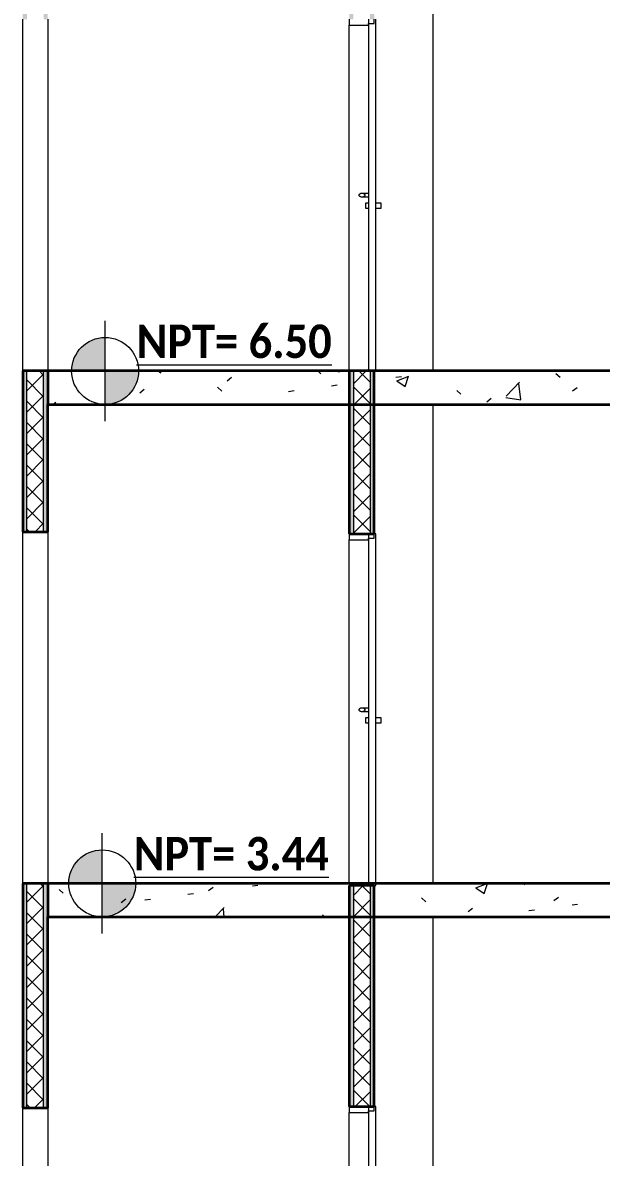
# Model space of a CAD drawing. Header units: metres. Extents: x -144 to 1000, y -717 to 29.
# Drawn here: x 342.61 to 346.05, y -646.61 to -639.88 of the extents above; entities that cross this region are included whole.
import ezdxf

# ---------------------------------------------------------------- set-up
doc = ezdxf.new("R2010")
doc.units = ezdxf.units.M
for name, color, linetype, lineweight in [('A-DOOR', 1, 'Continuous', 9), ('A-DOOR-FRAM', 1, 'Continuous', 9), ('A-FLOR', 2, 'Continuous', 9), ('A-FLOR-PATT', 8, 'Continuous', 50), ('A-WALL', 4, 'Continuous', 9), ('G-ANNO-DIMS', 1, 'Continuous', 9), ('S-COLS', 7, 'Continuous', 9)]:
    doc.layers.add(name, color=color, linetype=linetype, lineweight=lineweight)
doc.layers.add('A-WALL-PATT', color=7, linetype='Continuous', lineweight=35, true_color=0x9c9c9c)
doc.styles.add('Calibri_B_1', font='calibrib.ttf', dxfattribs={"height": 0.135})

msp = doc.modelspace()

# ---------------------------------------------------------------- hatches: boundary and pattern name
at = {"layer": 'A-WALL-PATT', "true_color": 0x747474}
h = msp.add_hatch(color=8, dxfattribs=at)
h.paths.add_polyline_path([(342.6107197878862, -652.1865280121972), (342.6355776885591, -652.1865280121972), (342.6355776885591, -651.9876648068719), (342.6107197878862, -651.9876648068719)])
h.paths.add_polyline_path([(342.6107197878862, -649.8996011509487), (342.6355776885591, -649.8996011509487), (342.6355776885591, -648.4081271109942), (342.6107197878862, -648.4081271109942), (342.6107197878862, -649.2391032189669)])
h.paths.add_polyline_path([(342.6355776885591, -646.320063455071), (342.6355776885591, -644.9876799793826), (342.6107197878862, -644.9876799793826), (342.6107197878862, -646.320063455071)])
h.paths.add_polyline_path([(342.6107197878862, -642.8996163234594), (342.6355776885591, -642.8996163234594), (342.6355776885591, -641.9450729378921), (342.6107197878862, -641.9450729378921), (342.6107197878862, -642.601716088601)])
h.paths.add_polyline_path([(342.6107197878862, -639.8570092819616), (342.6355776885591, -639.8570092819616), (342.6355776885591, -638.1666720366891), (342.6107197878862, -638.1666720366891), (342.6107197878862, -639.2830225234181)])
at = {"layer": 'A-WALL-PATT', "lineweight": 5, "true_color": 0x747474}
h = msp.add_hatch(color=8, dxfattribs=at)
h.paths.add_polyline_path([(342.7459232600866, -652.1865280121972), (342.7598671918802, -652.1865280121972), (342.7598671918802, -651.9876648068719), (342.7350092912145, -651.9876648068719), (342.7350092912145, -652.1865280121972)])
h.paths.add_polyline_path([(342.7598671918802, -649.8996011509487), (342.7598671918802, -648.4081271109942), (342.7350092912145, -648.4081271109942), (342.7350092912145, -649.8996011509487)])
h.paths.add_polyline_path([(342.7598671918802, -646.320063455071), (342.7598671918802, -644.9876799793826), (342.7350092912145, -644.9876799793826), (342.7350092912145, -646.320063455071)])
h.paths.add_polyline_path([(342.7598671918802, -642.8996163234594), (342.7598671918802, -641.9450729378921), (342.7350092912145, -641.9450729378921), (342.7350092912145, -642.8996163234594)])
h.paths.add_polyline_path([(342.7598671918802, -639.8570092819616), (342.7598671918802, -638.1666720366891), (342.7350092912145, -638.1666720366891), (342.7350092912145, -639.8570092819616)])
h = msp.add_hatch(color=8, dxfattribs=at)
h.paths.add_polyline_path([(344.550027697949, -652.1865280121972), (344.5748855986146, -652.1865280121972), (344.5748855986146, -651.9876648068719), (344.550027697949, -651.9876648068719)])
h.paths.add_polyline_path([(344.5748855986146, -649.8996011509487), (344.5748855986146, -648.4016235218339), (344.550027697949, -648.4016235218339), (344.550027697949, -649.8996011509487)])
h.paths.add_polyline_path([(344.5748855986146, -646.3135598659107), (344.5748855986146, -645.001062710752), (344.550027697949, -645.001062710752), (344.550027697949, -646.3135598659107)])
h.paths.add_polyline_path([(344.550027697949, -642.9129990548288), (344.5748855986146, -642.9129990548288), (344.5748855986146, -641.9450729378921), (344.550027697949, -641.9450729378921), (344.550027697949, -642.601716088601)])
h.paths.add_polyline_path([(344.550027697949, -639.8570092819616), (344.5748855986146, -639.8570092819616), (344.5748855986146, -638.3655352420071), (344.550027697949, -638.3655352420071), (344.550027697949, -639.2830225234181)])
at = {"layer": 'A-WALL-PATT', "true_color": 0x747474}
h = msp.add_hatch(color=8, dxfattribs=at)
h.paths.add_polyline_path([(344.6852311701493, -652.1865280121972), (344.699175101943, -652.1865280121972), (344.699175101943, -651.9876648068719), (344.6743172012773, -651.9876648068719), (344.6743172012773, -652.1865280121972)])
h.paths.add_polyline_path([(344.699175101943, -649.8996011509487), (344.699175101943, -648.4016235218339), (344.6743172012773, -648.4016235218339), (344.6743172012773, -649.8996011509487)])
h.paths.add_polyline_path([(344.6743172012773, -646.3135598659107), (344.699175101943, -646.3135598659107), (344.699175101943, -645.001062710752), (344.6743172012773, -645.001062710752), (344.6743172012773, -645.920409653784)])
h.paths.add_polyline_path([(344.6743172012773, -642.9129990548288), (344.699175101943, -642.9129990548288), (344.699175101943, -641.9450729378921), (344.6743172012773, -641.9450729378921), (344.6743172012773, -642.601716088601)])
h.paths.add_polyline_path([(344.699175101943, -639.8570092819616), (344.699175101943, -638.3655352420071), (344.6743172012773, -638.3655352420071), (344.6743172012773, -639.8570092819616)])
at = {"layer": 'G-ANNO-DIMS'}
h = msp.add_hatch(color=256, dxfattribs=at)
edge = h.paths.add_edge_path()
edge.add_line((343.1004399700012, -641.9450729378921), (342.9015767646747, -641.9450729378921))
edge.add_arc((343.1004399700012, -641.9450729378921), 0.1988632053264631, 90.00000000000023, 180.0000000000002, ccw=False)
edge.add_line((343.1004399700012, -641.7462097325667), (343.1004399700012, -641.9450729378932))
h = msp.add_hatch(color=256, dxfattribs=at)
edge = h.paths.add_edge_path()
edge.add_line((343.1004399700012, -641.9450729378921), (343.2993031753276, -641.9450729378921))
edge.add_arc((343.1004399700012, -641.9450729378921), 0.1988632053264632, 269.9999999999993, 359.9999999999998, ccw=False)
edge.add_line((343.1004399700012, -642.1439361432174), (343.1004399700012, -641.9450729378909))
h = msp.add_hatch(color=256, dxfattribs=at)
edge = h.paths.add_edge_path()
edge.add_line((343.0831433266628, -644.9876799793826), (342.8842801213364, -644.9876799793826))
edge.add_arc((343.0831433266628, -644.9876799793826), 0.1988632053264631, 90.00000000000023, 180.0000000000002, ccw=False)
edge.add_line((343.0831433266628, -644.7888167740573), (343.0831433266628, -644.9876799793838))
h = msp.add_hatch(color=256, dxfattribs=at)
edge = h.paths.add_edge_path()
edge.add_line((343.0831433266628, -644.9876799793826), (343.2820065319893, -644.9876799793826))
edge.add_arc((343.0831433266628, -644.9876799793826), 0.1988632053264632, 269.9999999999993, 359.9999999999998, ccw=False)
edge.add_line((343.0831433266628, -645.1865431847152), (343.0831433266628, -644.9876799793888))

# ---------------------------------------------------------------- linework, layer by layer
at = {"layer": 'A-DOOR', "lineweight": 15}
for p, q in [((344.6643740410125, -639.8570092819616), (344.6643740410125, -641.9450729378921)), ((344.709118262215, -641.9450729378921), (344.709118262215, -639.8570092819616)), ((344.6643740410125, -641.9450729378921), (344.709118262215, -641.9450729378921)), ((344.709118262215, -642.9129990548288), (344.6643740410125, -642.9129990548288)), ((344.6643740410125, -642.9129990548288), (344.6643740410125, -645.001062710752)), ((344.709118262215, -645.001062710752), (344.709118262215, -642.9129990548288)), ((344.6643740410125, -645.001062710752), (344.709118262215, -645.001062710752)), ((344.709118262215, -646.3135598659107), (344.6643740410125, -646.3135598659107)), ((344.6643740410125, -646.3135598659107), (344.6643740410125, -648.4016235218339)), ((344.709118262215, -648.4016235218339), (344.709118262215, -646.3135598659107))]:
    msp.add_line(p, q, dxfattribs=at)
at = {"layer": 'A-DOOR'}
for p, q in [((344.607998202742, -640.8992140590242), (344.6076849955259, -640.9010411099268)), ((344.6076849955259, -640.9010411099268), (344.607998202742, -640.9028681608295)), ((344.6089271584985, -640.8974492261448), (344.607998202742, -640.8992140590242)), ((344.607998202742, -640.9028681608295), (344.6089271584985, -640.9046329937089)), ((344.6104402283215, -640.8958067105602), (344.6089271584985, -640.8974492261448)), ((344.6089271584985, -640.9046329937089), (344.6104402283215, -640.9062755092862)), ((344.6124858864257, -640.8943424461656), (344.6104402283215, -640.8958067105602)), ((344.6104402283215, -640.9062755092862), (344.6124858864257, -640.9077397736808)), ((344.6149944703918, -640.8931062967356), (344.6124858864257, -640.8943424461656)), ((344.6124858864257, -640.9077397736808), (344.6149944703918, -640.9089759231108)), ((344.6178805533907, -640.892140357854), (344.6149944703918, -640.8931062967356)), ((344.6149944703918, -640.9089759231108), (344.6178805533907, -640.9099418619996)), ((344.6210458533221, -640.8914775234123), (344.6178805533907, -640.892140357854)), ((344.6178805533907, -640.9099418619996), (344.6210458533221, -640.9106046964414)), ((344.6243825797117, -640.8911403654245), (344.6210458533221, -640.8914775234123)), ((344.6210458533221, -640.9106046964414), (344.6243825797117, -640.9109418544219)), ((344.6277771043294, -640.8911403654245), (344.6243825797117, -640.8911403654245)), ((344.6243825797117, -640.9109418544219), (344.6277771043294, -640.9109418544219)), ((344.6643740410125, -640.891097949662), (344.6277771043294, -640.891097949662)), ((344.6311138307117, -640.8914775234123), (344.6277771043294, -640.8911403654245)), ((344.6277771043294, -640.9109418544219), (344.6311138307117, -640.9106046964414)), ((344.6277771043294, -640.9109842701916), (344.6643740410125, -640.9109842701916)), ((344.6342791306504, -640.892140357854), (344.6311138307117, -640.8914775234123)), ((344.6311138307117, -640.9106046964414), (344.6342791306504, -640.9099418619996)), ((344.637165213642, -640.8931062967356), (344.6342791306504, -640.892140357854)), ((344.6342791306504, -640.9099418619996), (344.637165213642, -640.9089759231108)), ((344.6396737976081, -640.8943424461656), (344.637165213642, -640.8931062967356)), ((344.637165213642, -640.9089759231108), (344.6396737976081, -640.9077397736808)), ((344.6417194557123, -640.8958067105602), (344.6396737976081, -640.8943424461656)), ((344.6396737976081, -640.9077397736808), (344.6417194557123, -640.9062755092862)), ((344.6432325255353, -640.8974492261448), (344.6417194557123, -640.8958067105602)), ((344.6417194557123, -640.9062755092862), (344.6432325255353, -640.9046329937089)), ((344.6441614812918, -640.8992140590242), (344.6432325255353, -640.8974492261448)), ((344.6432325255353, -640.9046329937089), (344.6441614812918, -640.9028681608295)), ((344.6444746885079, -640.9010411099268), (344.6441614812918, -640.8992140590242)), ((344.6441614812918, -640.9028681608295), (344.6444746885079, -640.9010411099268)), ((344.6643740410125, -640.9486757186576), (344.6459661625538, -640.9486757186576)), ((344.6459661625538, -640.9486757186576), (344.6459661625538, -640.9785051994593)), ((344.6459661625538, -640.9785051994593), (344.6643740410125, -640.9785051994593)), ((344.7394345639893, -640.9486757186576), (344.7102111759721, -640.9486757186576)), ((344.7102111759721, -640.9785051994593), (344.7394345639893, -640.9785051994593)), ((344.7394345639893, -640.9785051994593), (344.7394345639893, -640.9486757186576)), ((344.6104402283215, -643.9517964834201), (344.6089271584985, -643.9534389990047)), ((344.6124858864257, -643.9503322190328), (344.6104402283215, -643.9517964834201)), ((344.6149944703918, -643.9490960696028), (344.6124858864257, -643.9503322190328)), ((344.6178805533907, -643.9481301307139), (344.6149944703918, -643.9490960696028)), ((344.6210458533221, -643.9474672962649), (344.6178805533907, -643.9481301307139)), ((344.6243825797117, -643.9471301382916), (344.6210458533221, -643.9474672962649)), ((344.6277771043294, -643.9471301382916), (344.6243825797117, -643.9471301382916)), ((344.6643740410125, -643.9470877225219), (344.6277771043294, -643.9470877225219)), ((344.6311138307117, -643.9474672962649), (344.6277771043294, -643.9471301382916)), ((344.6342791306504, -643.9481301307139), (344.6311138307117, -643.9474672962649)), ((344.637165213642, -643.9490960696028), (344.6342791306504, -643.9481301307139)), ((344.6396737976081, -643.9503322190328), (344.637165213642, -643.9490960696028)), ((344.6417194557123, -643.9517964834201), (344.6396737976081, -643.9503322190328)), ((344.6432325255353, -643.9534389990047), (344.6417194557123, -643.9517964834201)), ((344.607998202742, -643.9552038318841), (344.6076849955259, -643.9570308827867)), ((344.6076849955259, -643.9570308827867), (344.607998202742, -643.9588579336894)), ((344.6089271584985, -643.9534389990047), (344.607998202742, -643.9552038318841)), ((344.607998202742, -643.9588579336894), (344.6089271584985, -643.9606227665688)), ((344.6089271584985, -643.9606227665688), (344.6104402283215, -643.9622652821533)), ((344.6104402283215, -643.9622652821533), (344.6124858864257, -643.9637295465407)), ((344.6124858864257, -643.9637295465407), (344.6149944703918, -643.9649656959707)), ((344.6149944703918, -643.9649656959707), (344.6178805533907, -643.9659316348595)), ((344.6178805533907, -643.9659316348595), (344.6210458533221, -643.9665944693086)), ((344.6210458533221, -643.9665944693086), (344.6243825797117, -643.9669316272818)), ((344.6243825797117, -643.9669316272818), (344.6277771043294, -643.9669316272818)), ((344.6277771043294, -643.9669316272818), (344.6311138307117, -643.9665944693086)), ((344.6277771043294, -643.9669740430516), (344.6643740410125, -643.9669740430516)), ((344.6311138307117, -643.9665944693086), (344.6342791306504, -643.9659316348595)), ((344.6342791306504, -643.9659316348595), (344.637165213642, -643.9649656959707)), ((344.637165213642, -643.9649656959707), (344.6396737976081, -643.9637295465407)), ((344.6396737976081, -643.9637295465407), (344.6417194557123, -643.9622652821533)), ((344.6417194557123, -643.9622652821533), (344.6432325255353, -643.9606227665688)), ((344.6441614812918, -643.9552038318841), (344.6432325255353, -643.9534389990047)), ((344.6432325255353, -643.9606227665688), (344.6441614812918, -643.9588579336894)), ((344.6444746885079, -643.9570308827867), (344.6441614812918, -643.9552038318841)), ((344.6441614812918, -643.9588579336894), (344.6444746885079, -643.9570308827867)), ((344.6643740410125, -644.0046654915247), (344.6459661625538, -644.0046654915247)), ((344.6459661625538, -644.0046654915247), (344.6459661625538, -644.0344949723192)), ((344.7394345639893, -644.0046654915247), (344.7102111759721, -644.0046654915247)), ((344.7394345639893, -644.0344949723192), (344.7394345639893, -644.0046654915247)), ((344.6459661625538, -644.0344949723192), (344.6643740410125, -644.0344949723192)), ((344.7102111759721, -644.0344949723192), (344.7394345639893, -644.0344949723192))]:
    msp.add_line(p, q, dxfattribs=at)
for points in [[(344.6089271584985, -640.8974492261448), (344.6085178310439, -640.898020359379), (344.6078949921991, -640.8992036320094), (344.6076849955259, -640.9004286126844), (344.6076849955259, -640.9010411099268)], [(344.6076849955259, -640.9010411099268), (344.6076849955259, -640.9016536071692), (344.6077899938589, -640.9022660975068), (344.607998202742, -640.9028681608295)], [(344.6277771043294, -640.8911403654245), (344.6266488254603, -640.8910838516792), (344.6255108585735, -640.8910838516792), (344.6243825797117, -640.8911403654245)], [(344.6243825797117, -640.9109418544219), (344.6255108585735, -640.9109983681672), (344.6266488254603, -640.9109983681672), (344.6277771043294, -640.9109418544219)], [(344.6444746885079, -640.9010411099268), (344.6444746885079, -640.9004286126844), (344.6442646918347, -640.8992036320094), (344.64364185299, -640.898020359379), (344.6432325255353, -640.8974492261448)], [(344.6441614812918, -640.9028681608295), (344.6443696901677, -640.9022660975068), (344.6444746885079, -640.9016536071692), (344.6444746885079, -640.9010411099268)], [(344.6277771043294, -643.9471301382916), (344.6266488254603, -643.9470736245391), (344.6255108585735, -643.9470736245391), (344.6243825797117, -643.9471301382916)], [(344.6089271584985, -643.9534389990047), (344.6085178310439, -643.9540101322461), (344.6078949921991, -643.9551934048693), (344.6076849955259, -643.9564183855443), (344.6076849955259, -643.9570308827867)], [(344.6076849955259, -643.9570308827867), (344.6076849955259, -643.9576433800291), (344.6077899938589, -643.9582558703667), (344.607998202742, -643.9588579336894)], [(344.6243825797117, -643.9669316272818), (344.6255108585735, -643.9669881410343), (344.6266488254603, -643.9669881410343), (344.6277771043294, -643.9669316272818)], [(344.6444746885079, -643.9570308827867), (344.6444746885079, -643.9564183855443), (344.6442646918347, -643.9551934048693), (344.64364185299, -643.9540101322461), (344.6432325255353, -643.9534389990047)], [(344.6441614812918, -643.9588579336894), (344.6443696901677, -643.9582558703667), (344.6444746885079, -643.9576433800291), (344.6444746885079, -643.9570308827867)]]:
    msp.add_open_spline(points, degree=3, dxfattribs=at)
at = {"layer": 'A-DOOR-FRAM'}
for p, q in [((344.550027697949, -639.8570092819616), (344.550027697949, -639.8918103428994)), ((344.550027697949, -639.8918103428994), (344.6643740410125, -639.8918103428994)), ((344.6643740410125, -639.8918103428994), (344.6643740410125, -639.8818671826273)), ((344.6643740410125, -639.8818671826273), (344.699175101943, -639.8818671826273)), ((344.699175101943, -639.8818671826273), (344.699175101943, -639.8570092819616)), ((344.550027697949, -642.9129990548288), (344.550027697949, -642.947800115752)), ((344.699175101943, -642.9129990548288), (344.550027697949, -642.9129990548288)), ((344.6643740410125, -642.947800115752), (344.6643740410125, -642.9378569554872)), ((344.6643740410125, -642.9378569554872), (344.699175101943, -642.9378569554872)), ((344.699175101943, -642.9378569554872), (344.699175101943, -642.9129990548288)), ((344.550027697949, -642.947800115752), (344.6643740410125, -642.947800115752)), ((344.550027697949, -646.3135598659107), (344.550027697949, -646.348360926834)), ((344.699175101943, -646.3135598659107), (344.550027697949, -646.3135598659107)), ((344.550027697949, -646.348360926834), (344.6643740410125, -646.348360926834)), ((344.6643740410125, -646.348360926834), (344.6643740410125, -646.3384177665691)), ((344.6643740410125, -646.3384177665691), (344.699175101943, -646.3384177665691)), ((344.699175101943, -646.3384177665691), (344.699175101943, -646.3135598659107))]:
    msp.add_line(p, q, dxfattribs=at)
at = {"layer": 'A-DOOR-FRAM', "lineweight": 5}
for p, q in [((344.550027697949, -641.9450729378921), (344.550027697949, -639.8918103428994)), ((344.550027697949, -644.9876799793826), (344.550027697949, -642.947800115752)), ((344.550027697949, -648.4016235218339), (344.550027697949, -646.348360926834))]:
    msp.add_line(p, q, dxfattribs=at)
at = {"layer": 'A-FLOR', "lineweight": 35}
for p, q in [((346.5986610699745, -641.9450729378921), (342.7598671918802, -641.9450729378921)), ((342.7598671918802, -641.9450729378921), (342.7598671918802, -642.1439361432174)), ((342.7598671918802, -642.1439361432174), (346.5986610699745, -642.1439361432174)), ((346.5986610699745, -644.9876799793826), (342.7598671918802, -644.9876799793826)), ((342.7598671918802, -644.9876799793826), (342.7598671918802, -645.1865431847152)), ((342.7598671918802, -645.1865431847152), (346.5986610699745, -645.1865431847152))]:
    msp.add_line(p, q, dxfattribs=at)
at = {"layer": 'A-FLOR-PATT', "color": 8, "lineweight": 5, "true_color": 0x828282}
for p, q in [((343.4153276154373, -641.9450729378921), (343.431186922882, -641.9557701758283)), ((343.4305430240181, -641.9557027633534), (343.4341098252605, -641.9450729378921)), ((343.8253195249251, -642.0029062388755), (343.8517694622694, -641.9826104881256)), ((344.3628090595355, -641.9450729378921), (344.3823691612249, -641.9629964688327)), ((344.4608184313818, -641.9450729378921), (344.4920738801209, -641.9499204747233)), ((344.4906135969848, -641.9485838960579), (344.4902051295774, -641.9450729378921)), ((344.8273743687803, -641.9821639220579), (344.8604285618255, -641.9778122549949)), ((344.8327360013043, -642.0029384968918), (344.9034704786006, -641.9757860750294)), ((344.8823675312067, -642.036615621492), (344.9028515982407, -641.9755687498225)), ((345.7781498815509, -641.960037940841), (345.8027302776661, -641.9825617240683)), ((343.3067520151142, -642.0739418450073), (343.3332019524585, -642.0536460942574)), ((343.7686408164498, -642.0415960112048), (343.793221212565, -642.0641197944321)), ((344.1898020648348, -642.0661019082661), (344.22285625788, -642.0617502411958)), ((344.4447718378485, -642.032534500843), (344.4778260308938, -642.0281828337727)), ((344.8327601986437, -642.0027852899409), (344.8830110716788, -642.0366799317824)), ((345.189001932891, -642.0611612664404), (345.2135823290062, -642.0836850496678)), ((345.4823965856465, -642.0944402976136), (345.5610817836694, -642.0124339852453)), ((345.5691960338497, -642.1162002295721), (345.558034217034, -642.0202594753689)), ((345.8769549113692, -642.0630072335377), (345.9034048487135, -642.0427114827878)), ((342.7895415642104, -642.1439361432174), (342.8083867986331, -642.1294756862451)), ((345.3666860398205, -642.1276750705699), (345.3931359771648, -642.10737931982)), ((345.480538093381, -642.1032254784557), (345.5703841844932, -642.1171600803907)), ((343.1794928677825, -642.142719336797), (343.1808207789779, -642.1439361432174)), ((342.8264607575527, -645.0241147940803), (342.8510411536679, -645.046638577315)), ((343.7147543421868, -645.0296230406427), (343.7412042795238, -645.0093272898928)), ((343.9747846408261, -645.002085631332), (344.0078388338713, -644.997733964269)), ((345.3013419145334, -645.0141269742278), (345.3702386915809, -644.9876799793826)), ((345.3013715636532, -645.0139416388454), (345.3516224366883, -645.0478362806869)), ((345.3509568208008, -645.0477783200083), (345.3711226115099, -644.9876799793826)), ((345.5847179087048, -644.9876799793826), (345.593449132966, -644.995680672361)), ((343.1961868323685, -645.1006586467818), (343.2226367697128, -645.0803628960246)), ((343.3369165940219, -645.0860625528264), (343.3699707870671, -645.0817108857561)), ((343.5921821098871, -645.052456210117), (343.6252363029323, -645.0481045430467)), ((344.9797207881836, -645.0742802147258), (345.0043011842988, -645.0968039979532)), ((345.7663897286309, -645.0897240353122), (345.7928396659679, -645.069428284555)), ((343.7541160895832, -645.1865431847152), (343.8071852022019, -645.1312341515556)), ((343.8082382941045, -645.1865431847152), (343.8028533169033, -645.1402569229874)), ((345.2561208570748, -645.1543918723444), (345.2825707944191, -645.1340961215872)), ((345.6175792000047, -645.1492671423664), (345.6506333930499, -645.1449154752961)), ((345.8734362015728, -645.1155829290844), (345.906490394618, -645.1112312620141)), ((344.3905728395237, -645.175403540318), (344.4027296281472, -645.1865431847152))]:
    msp.add_line(p, q, dxfattribs=at)
at = {"layer": 'A-WALL'}
for p, q in [((342.6107197878862, -641.9450729378921), (342.6107197878862, -639.8570092819616)), ((342.7598671918802, -639.8570092819616), (342.7598671918802, -641.9450729378921)), ((342.6355776885591, -642.8996163234594), (342.6355776885591, -641.9450729378921)), ((342.7350092912145, -642.8996163234594), (342.7350092912145, -641.9450729378921)), ((344.5748855986146, -641.9450729378921), (344.5748855986146, -642.9129990548288)), ((344.6743172012773, -641.9450729378921), (344.6743172012773, -642.9129990548288)), ((342.6107197878862, -644.9876799793826), (342.6107197878862, -642.8996163234594)), ((342.7598671918802, -642.8996163234594), (342.7598671918802, -644.9876799793826)), ((342.6355776885591, -646.320063455071), (342.6355776885591, -644.9876799793826)), ((342.7350092912145, -646.320063455071), (342.7350092912145, -644.9876799793826)), ((344.5748855986146, -645.001062710752), (344.5748855986146, -646.3135598659107)), ((344.6743172012773, -645.001062710752), (344.6743172012773, -646.3135598659107)), ((342.6107197878862, -648.4081271109942), (342.6107197878862, -646.320063455071)), ((342.7598671918802, -646.320063455071), (342.7598671918802, -648.4081271109942))]:
    msp.add_line(p, q, dxfattribs=at)
at = {"layer": 'A-WALL', "lineweight": 35}
for p, q in [((342.6107197878862, -641.9450729378921), (342.6107197878862, -642.8996163234594)), ((342.7598671918802, -641.9450729378921), (342.6107197878862, -641.9450729378921)), ((344.550027697949, -641.9450729378921), (344.550027697949, -642.9129990548288)), ((344.699175101943, -642.9129990548288), (344.699175101943, -641.9450729378921)), ((342.7598671918802, -642.8996163234594), (342.7598671918802, -642.1439361432174)), ((342.6107197878862, -642.8996163234594), (342.7598671918802, -642.8996163234594)), ((344.550027697949, -642.9129990548288), (344.699175101943, -642.9129990548288)), ((342.6107197878862, -644.9876799793826), (342.6107197878862, -646.320063455071)), ((342.7598671918802, -644.9876799793826), (342.6107197878862, -644.9876799793826)), ((344.699175101943, -645.001062710752), (344.550027697949, -645.001062710752)), ((344.550027697949, -645.001062710752), (344.550027697949, -646.3135598659107)), ((344.699175101943, -646.3135598659107), (344.699175101943, -645.001062710752)), ((342.7598671918802, -646.320063455071), (342.7598671918802, -645.1865431847152)), ((342.6107197878862, -646.320063455071), (342.7598671918802, -646.320063455071)), ((344.550027697949, -646.3135598659107), (344.699175101943, -646.3135598659107))]:
    msp.add_line(p, q, dxfattribs=at)
at = {"layer": 'A-WALL-PATT', "color": 1, "lineweight": 5, "true_color": 0xff0000}
for p, q in [((342.6355776885591, -642.062966684204), (342.7350092912145, -641.9635350815413)), ((342.7350092912145, -642.0980140526851), (342.6355776885591, -641.9985824500225)), ((342.7350092912145, -641.9714582837739), (342.7086239453399, -641.9450729378921)), ((344.5748855986146, -642.0219953078383), (344.6518079685682, -641.9450729378921)), ((344.6743172012773, -642.0124296601323), (344.6069604790371, -641.9450729378921)), ((344.6743172012773, -642.1389854290435), (344.5748855986146, -642.0395538263808)), ((344.5748855986146, -642.1485510767568), (344.6743172012773, -642.0491194740941)), ((342.6355776885591, -642.1895224531152), (342.7350092912145, -642.0900908504525)), ((342.7350092912145, -642.2245698216036), (342.6355776885591, -642.1251382189337)), ((344.6743172012773, -642.2655411979547), (344.5748855986146, -642.1661095952993)), ((344.5748855986146, -642.275106845668), (344.6743172012773, -642.1756752430053)), ((342.6355776885591, -642.3160782220264), (342.7350092912145, -642.2166466193637)), ((342.7350092912145, -642.3511255905148), (342.6355776885591, -642.2516939878521)), ((344.6743172012773, -642.3920969668732), (344.5748855986146, -642.2926653642105)), ((344.5748855986146, -642.4016626145865), (344.6743172012773, -642.3022310119238)), ((342.6355776885591, -642.4426339909448), (342.7350092912145, -642.3432023882822)), ((342.7350092912145, -642.477681359426), (342.6355776885591, -642.3782497567634)), ((342.6355776885591, -642.569189759856), (342.7350092912145, -642.4697581571934)), ((344.6743172012773, -642.5186527357844), (344.5748855986146, -642.4192211331217)), ((344.5748855986146, -642.5282183834977), (344.6743172012773, -642.428786780835)), ((342.7350092912145, -642.6042371283372), (342.6355776885591, -642.5048055256746)), ((342.6355776885591, -642.6957455287672), (342.7350092912145, -642.5963139261119)), ((344.6743172012773, -642.6452085046956), (344.5748855986146, -642.5457769020402)), ((344.5748855986146, -642.6547741524089), (344.6743172012773, -642.5553425497462)), ((342.7350092912145, -642.7307928972557), (342.6355776885591, -642.6313612945858)), ((344.6743172012773, -642.771764273614), (344.5748855986146, -642.6723326709514)), ((342.6355776885591, -642.8223012976785), (342.7350092912145, -642.7228696950231)), ((344.5748855986146, -642.7813299213274), (344.6743172012773, -642.6818983186574)), ((342.7350092912145, -642.8573486661669), (342.6355776885591, -642.757917063497)), ((344.6743172012773, -642.8983200425253), (344.5748855986146, -642.7988884398626)), ((342.6848184316966, -642.8996163234594), (342.7350092912145, -642.8494254639343)), ((344.5748855986146, -642.9078856902386), (344.6743172012773, -642.8084540875686)), ((342.6507211795958, -642.8996163234594), (342.6355776885591, -642.8844728324154)), ((342.6355776885591, -645.1003051381238), (342.7350092912145, -645.0008735354611)), ((342.7350092912145, -645.0087967376937), (342.7138925329107, -644.9876799793826)), ((344.5748855986146, -645.0593337617654), (344.6331566496281, -645.001062710752)), ((344.6743172012773, -645.0497681140521), (344.6256117979772, -645.001062710752)), ((342.7350092912145, -645.1353525066049), (342.6355776885591, -645.0359209039423)), ((344.6743172012773, -645.1763238829706), (344.5748855986146, -645.0768922803006)), ((344.5748855986146, -645.1858895306766), (344.6743172012773, -645.0864579280139)), ((342.6355776885591, -645.2268609070422), (342.7350092912145, -645.1274293043723)), ((342.7350092912145, -645.2619082755161), (342.6355776885591, -645.1624766728607)), ((344.6743172012773, -645.3028796518818), (344.5748855986146, -645.2034480492118)), ((344.5748855986146, -645.3124452995878), (344.6743172012773, -645.2130136969251)), ((342.6355776885591, -645.3534166759534), (342.7350092912145, -645.2539850732835)), ((342.7350092912145, -645.3884640444273), (342.6355776885591, -645.289032441772)), ((344.6743172012773, -645.429435420793), (344.5748855986146, -645.3300038181303)), ((344.5748855986146, -645.439001068499), (344.6743172012773, -645.3395694658436)), ((342.6355776885591, -645.4799724448646), (342.7350092912145, -645.380540842202)), ((342.7350092912145, -645.5150198133458), (342.6355776885591, -645.4155882106832)), ((344.6743172012773, -645.5559911897042), (344.5748855986146, -645.4565595870415)), ((344.5748855986146, -645.5655568374175), (344.6743172012773, -645.4661252347548)), ((342.6355776885591, -645.6065282137758), (342.7350092912145, -645.5070966111132)), ((342.7350092912145, -645.6415755822643), (342.6355776885591, -645.5421439795944)), ((342.6355776885591, -645.733083982687), (342.7350092912145, -645.6336523800244)), ((344.6743172012773, -645.6825469586154), (344.5748855986146, -645.5831153559527)), ((344.5748855986146, -645.6921126063287), (344.6743172012773, -645.592681003666)), ((342.7350092912145, -645.7681313511755), (342.6355776885591, -645.6686997485128)), ((342.6355776885591, -645.8596397516055), (342.7350092912145, -645.7602081489356)), ((344.6743172012773, -645.8091027275339), (344.5748855986146, -645.7096711248712)), ((344.5748855986146, -645.8186683752472), (344.6743172012773, -645.7192367725845)), ((342.7350092912145, -645.8946871200867), (342.6355776885591, -645.795255517424)), ((344.6743172012773, -645.9356584964451), (344.5748855986146, -645.8362268937824)), ((342.6355776885591, -645.9861955205167), (342.7350092912145, -645.8867639178541)), ((344.5748855986146, -645.9452241441584), (344.6743172012773, -645.8457925414957)), ((342.7350092912145, -646.0212428889979), (342.6355776885591, -645.9218112863352)), ((344.6743172012773, -646.0622142653563), (344.5748855986146, -645.9627826627009)), ((344.5748855986146, -646.0717799130696), (344.6743172012773, -645.9723483104069)), ((342.6355776885591, -646.1127512894279), (342.7350092912145, -646.0133196867653)), ((342.7350092912145, -646.1477986579164), (342.6355776885591, -646.0483670552464)), ((344.6743172012773, -646.1887700342675), (344.5748855986146, -646.0893384316121)), ((344.5748855986146, -646.198335681988), (344.6743172012773, -646.0989040793181)), ((342.6355776885591, -646.2393070583391), (342.7350092912145, -646.1398754556838)), ((342.7350092912145, -646.2743544268276), (342.6355776885591, -646.1749228241649)), ((344.6725512639948, -646.3135598659107), (344.5748855986146, -646.2158942005233)), ((344.5862171836104, -646.3135598659107), (344.6743172012773, -646.2254598482293)), ((342.6541625505467, -646.320063455071), (342.6355776885591, -646.3014785930761)), ((342.6813770607384, -646.320063455071), (342.7350092912145, -646.266431224595))]:
    msp.add_line(p, q, dxfattribs=at)
at = {"layer": 'G-ANNO-DIMS'}
for p, q in [((343.1004399700012, -642.24336774588), (343.1004399700012, -641.6467781298968)), ((342.8021451620132, -641.9450729378921), (344.4924824072857, -641.9450729378921)), ((343.0831433266628, -645.2859747873706), (343.0831433266628, -644.6893851713946)), ((342.7848485186748, -644.9876799793826), (344.4751857639474, -644.9876799793826))]:
    msp.add_line(p, q, dxfattribs=at)
for centre in [(343.1004399700012, -641.9450729378921), (343.0831433266628, -644.9876799793826)]:
    msp.add_circle(centre, 0.1988632053264632, dxfattribs=at)
at = {"layer": 'S-COLS'}
for p, q in [((345.0469621975697, -638.3655352420217), (345.0469621975697, -641.9450729378921)), ((345.0469621975697, -642.1439361432174), (345.0469621975697, -644.9876799793826)), ((345.0469621975697, -645.1865431847152), (345.0469621975697, -648.4081271109942))]:
    msp.add_line(p, q, dxfattribs=at)

# ---------------------------------------------------------------- texts
at = {"layer": 'G-ANNO-DIMS', "style": 'Calibri_B_1', "width": 0.9}
for s, p in [('%%UNPT= 6.50', (343.287670466603, -641.8683085833516)), ('%%UNPT= 3.44', (343.2703738232647, -644.9109156248421))]:
    msp.add_text(s, height=0.1988632053264638, dxfattribs=at).set_placement(p)

doc.saveas('drawing.dxf')
